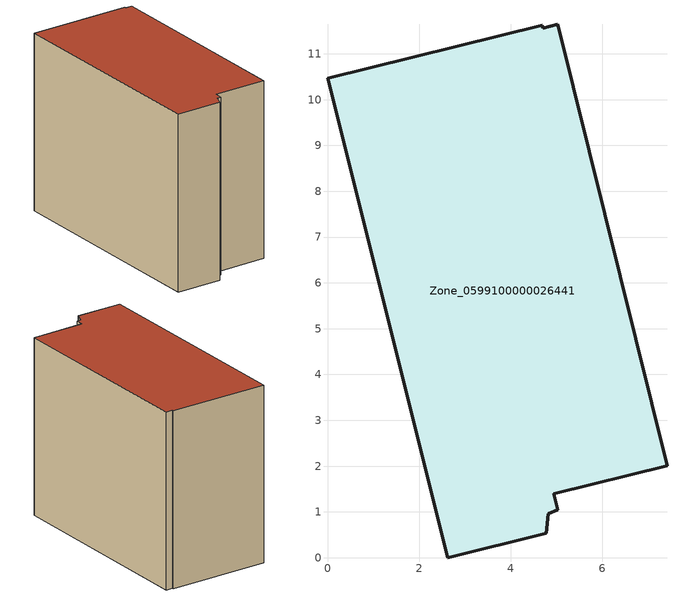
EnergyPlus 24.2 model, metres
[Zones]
Zone_0599100000026441
 floor ground (C_G): 4.82,0.96 4.78,0.53 2.62,0 0,10.47 4.68,11.63 4.7,11.55 5.03,11.64 7.41,2.01 4.94,1.4 5.03,1.04 z0
 wall outside (C_F): 4.68,11.63 0,10.47 2.62,0 4.78,0.53 4.82,0.96 5.03,1.04 4.94,1.4 7.41,2.01 5.03,11.64 4.7,11.55 4.68,11.63 z0:8.48
 roof outside (C_R): 4.78,0.53 4.82,0.96 5.03,1.04 4.94,1.4 7.41,2.01 5.03,11.64 4.7,11.55 4.68,11.63 0,10.47 2.62,0 z8.48
[BUILDING]
Pand.0599100000026441: North Axis=0; Terrain=City; Loads Convergence Tolerance Value=0.04; Temperature Convergence Tolerance Value=0.4; Solar Distribution=FullExterior; Maximum Number of Warmup Days=25; Minimum Number of Warmup Days=1
[Site:Location]
Rotterdam.The.Hague.AP_ZH_NLD Design_Conditions: Latitude=51.96; Longitude=4.45; Time Zone=1; Elevation=-4.5
[SITE:GROUNDTEMPERATURE:BUILDINGSURFACE]
18, 18, 18, 18, 18, 18, 18, 18, 18, 18, 18, 18
[MATERIAL] Thermal Absorptance=0.9; Solar Absorptance=0.7; Visible Absorptance=0.7
Name | Roughness | Thickness | Conductivity | Density | Specific Heat
G.TC.1946 | MediumSmooth | 0.15 | 1 | 540 | 1210
F.TC.1946 | Rough | 0.3 | 0.857143 | 1920 | 840
R.TC.1946 | MediumRough | 0.2 | 0.909091 | 1500 | 1000
[CONSTRUCTION]
C_G: G.TC.1946
C_F: F.TC.1946
C_R: R.TC.1946
[ZONE]
Zone_0599100000026441: Type=1; Multiplier=1; Ceiling Height=Autocalculate; Volume=Autocalculate; Floor Area=autocalculate; Part of Total Floor Area=Yes
[ZONEINFILTRATION:DESIGNFLOWRATE]
Infil_Zone_0599100000026441: Zone or ZoneList or Space or SpaceList=Zone_0599100000026441; Schedule=AlwaysOn; Design Flow Rate Calculation Method=Flow/Area; Flow Rate per Floor Area=0.003; Constant Term Coefficient=1; Temperature Term Coefficient=0; Velocity Term Coefficient=0; Velocity Squared Term Coefficient=0
[HVACTEMPLATE:ZONE:IDEALLOADSAIRSYSTEM]
Zone_0599100000026441: Maximum Heating Supply Air Temperature=50; Minimum Cooling Supply Air Temperature=13; Maximum Heating Supply Air Humidity Ratio=0.0156; Minimum Cooling Supply Air Humidity Ratio=0.0077; Heating Limit=NoLimit; Cooling Limit=NoLimit; Dehumidification Control Type=ConstantSensibleHeatRatio; Cooling Sensible Heat Ratio=0.7; Dehumidification Setpoint=60; Humidification Control Type=None; Humidification Setpoint=30; Outdoor Air Method=None; Outdoor Air Flow Rate per Person=0.00944; Outdoor Air Flow Rate per Zone Floor Area=0; Outdoor Air Flow Rate per Zone=0; Demand Controlled Ventilation Type=None; Outdoor Air Economizer Type=NoEconomizer; Heat Recovery Type=None; Sensible Heat Recovery Effectiveness=0.7; Latent Heat Recovery Effectiveness=0.65
[ZONECONTROL:THERMOSTAT]
ThermostatControl_Zone_0599100000026441: Zone or ZoneList=Zone_0599100000026441; Control Type Schedule=DualSetpointControlType; Control 1=Thermostat_Zone_0599100000026441; Temperature Difference Between Cutout And Setpoint=0
[THERMOSTATSETPOINT:DUALSETPOINT]
Thermostat_Zone_0599100000026441: Heating Setpoint Temperature Schedule=HeatingSetpoint_Zone_0599100000026441; Cooling Setpoint Temperature Schedule=CoolingSetpoint_Zone_0599100000026441
[SCHEDULE:COMPACT]
HeatingSetpoint_Zone_0599100000026441: Through: 12/31, For: AllDays, Until: 24:00, 21
CoolingSetpoint_Zone_0599100000026441: Through: 12/31, For: AllDays, Until: 24:00, 24
DualSetpointControlType: Through: 12/31, For: AllDays, Until: 24:00, 4
AlwaysOn: Through: 12/31, For: AllDays, Until: 24:00, 1
